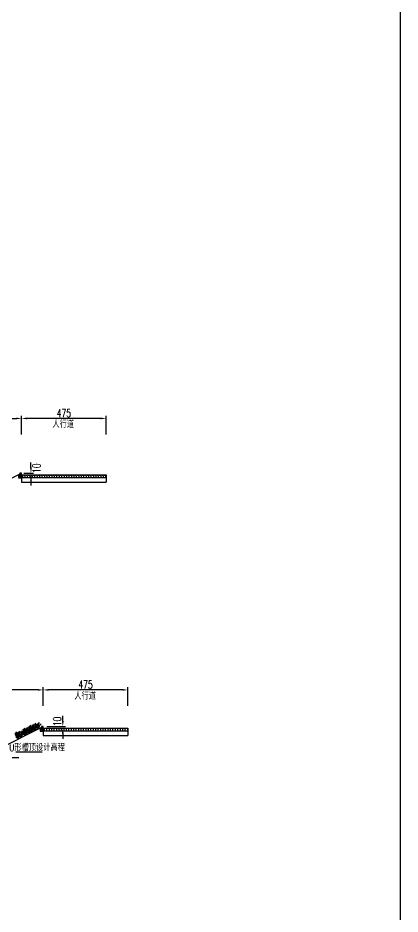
# Model space of a CAD drawing. Header units: millimetres. Extents: x -5615 to 11854, y -4751 to 15404.
# Drawn here: x 3176 to 5322, y 5327 to 10366 of the extents above; entities that cross this region are included whole.
import ezdxf
from ezdxf.enums import TextEntityAlignment as Align

# ---------------------------------------------------------------- set-up
doc = ezdxf.new("R2010")
doc.units = ezdxf.units.MM
doc.header["$LTSCALE"] = 0.25
doc.header["$MEASUREMENT"] = 0
for name, color, linetype in [('1', 3, 'Continuous'), ('3', 3, 'Continuous'), ('填充', 8, 'Continuous'), ('文字', 7, 'Continuous'), ('标注', 7, 'Continuous'), ('路面结构', 2, 'Continuous'), ('轮廓线', 1, 'Continuous')]:
    doc.layers.add(name, color=color, linetype=linetype)
doc.styles.get("Standard").update_dxf_attribs({"font": 'simplex1.shx', "width": 0.7, "bigfont": 'hztxt.shx'})
doc.dimstyles.new('150', dxfattribs={"dimscale": 15, "dimtxt": 3, "dimasz": 2, "dimexe": 1, "dimexo": 1, "dimgap": 0.5, "dimtad": 1, "dimdec": 1, "dimdsep": 46, "dimtxsty": 'Standard', "dimcen": 0.5, "dimadec": 0, "dimazin": 0, "dimtfac": 1, "dimtdec": 1, "dimtofl": 0, "dimtmove": 2, "dimatfit": 3, "dimfxl": 0, "dimtolj": 1, "dimtzin": 0, "dimarcsym": 0})

# ---------------------------------------------------------------- blocks, each defined once
blk = doc.blocks.new('*D90')
at = {"layer": '标注', "color": 0, "lineweight": -2}
for p, q in [((2857.9, 6497.3), (2857.9, 6602.3)), ((3317.9, 6497.3), (3317.9, 6602.3)), ((3287.9, 6587.3), (2887.9, 6587.3))]:
    blk.add_line(p, q, dxfattribs=at)
at = {"layer": '标注', "color": 0}
for points in [[(2887.9, 6592.3), (2887.9, 6582.3), (2857.9, 6587.3)], [(3287.9, 6592.3), (3287.9, 6582.3), (3317.9, 6587.3)]]:
    blk.add_solid(points, dxfattribs=at)
at = {"layer": '标注', "color": 0, "insert": (3087.9, 6617.3), "char_height": 45, "attachment_point": 5}
blk.add_mtext('\\A1;B', dxfattribs=at)
blk = doc.blocks.new('*D108')
at = {"layer": '标注', "color": 0, "lineweight": -2}
for p, q in [((3195.9, 8023.9), (3195.9, 8128.9)), ((3640.9, 8113.9), (3225.9, 8113.9)), ((3670.9, 8023.9), (3670.9, 8128.9))]:
    blk.add_line(p, q, dxfattribs=at)
at = {"layer": '标注', "color": 0}
for points in [[(3225.9, 8118.9), (3225.9, 8108.9), (3195.9, 8113.9)], [(3640.9, 8118.9), (3640.9, 8108.9), (3670.9, 8113.9)]]:
    blk.add_solid(points, dxfattribs=at)
at = {"layer": '标注', "color": 0, "insert": (3433.4, 8143.9), "char_height": 45, "attachment_point": 5}
blk.add_mtext('\\A1;475', dxfattribs=at)
blk = doc.blocks.new('*D110')
at = {"layer": '标注', "color": 0, "lineweight": -2}
for p, q in [((2757.9, 8023.9), (2757.9, 8128.9)), ((2787.9, 8113.9), (3165.9, 8113.9)), ((3195.9, 8023.9), (3195.9, 8128.9))]:
    blk.add_line(p, q, dxfattribs=at)
at = {"layer": '标注', "color": 0}
for points in [[(2787.9, 8118.9), (2787.9, 8108.9), (2757.9, 8113.9)], [(3165.9, 8118.9), (3165.9, 8108.9), (3195.9, 8113.9)]]:
    blk.add_solid(points, dxfattribs=at)
at = {"layer": '标注', "color": 0, "insert": (2976.9, 8143.9), "char_height": 45, "attachment_point": 5}
blk.add_mtext('\\A1;B', dxfattribs=at)
blk = doc.blocks.new('*D226')
at = {"layer": '标注', "color": 0, "lineweight": -2}
for p, q in [((3249, 7836), (3249, 7866)), ((3208.9, 7806), (3264, 7806)), ((3210.9, 7796), (3264, 7796)), ((3249, 7766), (3249, 7736))]:
    blk.add_line(p, q, dxfattribs=at)
at = {"layer": '标注', "color": 0}
for points in [[(3244, 7836), (3254, 7836), (3249, 7806)], [(3244, 7766), (3254, 7766), (3249, 7796)]]:
    blk.add_solid(points, dxfattribs=at)
at = {"layer": '标注', "color": 0, "insert": (3280.6, 7833.8), "char_height": 45, "attachment_point": 5, "rotation": 90}
blk.add_mtext('\\A1;10', dxfattribs=at)
blk = doc.blocks.new('*D229')
at = {"layer": '标注', "color": 0, "lineweight": -2}
for p, q in [((3317.9, 6497.3), (3317.9, 6602.3)), ((3792.9, 6497.3), (3792.9, 6602.3)), ((3762.9, 6587.3), (3347.9, 6587.3))]:
    blk.add_line(p, q, dxfattribs=at)
at = {"layer": '标注', "color": 0}
for points in [[(3347.9, 6592.3), (3347.9, 6582.3), (3317.9, 6587.3)], [(3762.9, 6592.3), (3762.9, 6582.3), (3792.9, 6587.3)]]:
    blk.add_solid(points, dxfattribs=at)
at = {"layer": '标注', "color": 0, "insert": (3555.4, 6617.3), "char_height": 45, "attachment_point": 5}
blk.add_mtext('\\A1;475', dxfattribs=at)
blk = doc.blocks.new('*D234')
at = {"layer": '标注', "color": 0, "lineweight": -2}
for p, q in [((3427.7, 6411.8), (3427.7, 6441.8)), ((3337.7, 6381.8), (3442.7, 6381.8)), ((3337.7, 6371.8), (3442.7, 6371.8)), ((3427.7, 6341.8), (3427.7, 6311.8))]:
    blk.add_line(p, q, dxfattribs=at)
at = {"layer": '标注', "color": 0}
for points in [[(3422.7, 6411.8), (3432.7, 6411.8), (3427.7, 6381.8)], [(3422.7, 6341.8), (3432.7, 6341.8), (3427.7, 6371.8)]]:
    blk.add_solid(points, dxfattribs=at)
at = {"layer": '标注', "color": 0, "insert": (3396.3, 6410.1), "char_height": 45, "attachment_point": 5, "rotation": 90}
blk.add_mtext('\\A1;10', dxfattribs=at)

msp = doc.modelspace()

# ---------------------------------------------------------------- hatches: boundary and pattern name
at = {"layer": '填充'}
h = msp.add_hatch(dxfattribs=at)
h.set_pattern_fill('ANGLE', color=256, scale=50, style=0)
h.set_pattern_definition([(180, (2913.737, 3146.175), (0, 13.75), [10, -3.75]), (90, (2913.737, 3146.175), (13.75, 8e-16), [10, -3.75])])
h.paths.add_polyline_path([(3195.87, 7796.02), (3195.87, 7781.02), (3670.87, 7781.02), (3670.87, 7796.02)])
h = msp.add_hatch(dxfattribs=at)
h.set_pattern_fill('ANGLE', color=256, scale=50, style=0)
h.set_pattern_definition([(180, (3035.737, 1721.967), (0, 13.75), [10, -3.75]), (90, (3035.737, 1721.967), (13.75, 8e-16), [10, -3.75])])
h.paths.add_polyline_path([(3317.87, 6371.81), (3317.87, 6356.81), (3792.87, 6356.81), (3792.87, 6371.81)])

# ---------------------------------------------------------------- linework, layer by layer
for p, q in [((3195.87, 7781.02), (3670.87, 7781.02)), ((3195.87, 7756.02), (3670.87, 7756.02)), ((3317.87, 6356.81), (3792.87, 6356.81)), ((3317.87, 6331.81), (3792.87, 6331.81)), ((3044.12, 6206.81), (3180.01, 6206.81)), ((3163.7, 6238.63), (3311.86, 6238.63))]:
    msp.add_line(p, q)
msp.add_lwpolyline([(-3642.81, 15404.42), (5321.54, 15404.42), (5321.54, -4750.7), (-3642.81, -4750.7)], close=True)
at = {"layer": '1', "color": 1, "linetype": 'Continuous'}
for points in [[(3178.87, 7793.02), (3178.87, 7779.02), (3195.87, 7779.02)], [(3300.87, 6368.81), (3300.87, 6354.81), (3317.87, 6354.81)]]:
    msp.add_lwpolyline(points, dxfattribs=at)
for points in [[(3195.87, 7804.02, 0.4142136), (3193.87, 7806.02), (3185.87, 7806.02), (3185.87, 7786.02), (3195.87, 7786.02)], [(3317.87, 6379.81, 0.4142136), (3315.87, 6381.81), (3307.87, 6381.81), (3307.87, 6361.81), (3317.87, 6361.81)]]:
    msp.add_lwpolyline(points, format="xyb", close=True, dxfattribs=at)
at = {"layer": '3', "color": 9}
for points in [[(3305.26, 6396.74, 0.0394978), (3297.32, 6386.44, 0.232087), (3292.95, 6368.42, -0.1911867), (3295.55, 6404.8, 0.2267195), (3286.21, 6378.86, 0.091203), (3272.33, 6399.53, 0.1239074), (3290.58, 6366.35, 0.0624947), (3277.38, 6379.79)], [(3187.96, 6327.16, 0.013375), (3208.17, 6356.85, 0.001492), (3184.13, 6333.94, 0.302407), (3182.1, 6324.82, -0.1063996), (3187.79, 6355.02, 0.2267195), (3178.45, 6329.08, 0.091203), (3164.57, 6349.74, 0.074282), (3175.56, 6325.07)], [(3209.16, 6348.7, 0.0394978), (3201.22, 6338.39, 0.232087), (3196.85, 6320.37, -0.1911867), (3199.45, 6356.75, 0.2267195), (3190.11, 6330.81, 0.091203), (3176.23, 6351.48, 0.1239074), (3194.48, 6318.3, 0.0624947), (3181.28, 6331.74)], [(3187.26, 6338.68, -0.0394978), (3200.27, 6338.85, -0.232087), (3217.31, 6331.53, 0.1911867), (3186.64, 6351.28, -0.2267195), (3213, 6343.19, -0.091203), (3204.8, 6366.69, -0.1239074), (3220.38, 6332.19, -0.0624947), (3217.55, 6350.81)], [(3237.2, 6362.71, 0.0394978), (3229.26, 6352.41, 0.232087), (3224.89, 6334.39, -0.1911867), (3227.49, 6370.77, 0.2267195), (3218.15, 6344.83, 0.091203), (3204.27, 6365.5, 0.1239074), (3222.52, 6332.32, 0.0624947), (3209.32, 6345.76)], [(3233.14, 6349.75, 0.013375), (3253.35, 6379.44, 0.001492), (3229.31, 6356.53, 0.302407), (3227.28, 6347.41, -0.1063996), (3232.97, 6377.61, 0.2267195), (3223.63, 6351.67, 0.091203), (3209.75, 6372.33, 0.074282), (3220.74, 6347.66)], [(3221.04, 6355.57, -0.0394978), (3234.04, 6355.73, -0.232087), (3251.08, 6348.42, 0.1911867), (3220.42, 6368.17, -0.2267195), (3246.77, 6360.07, -0.091203), (3238.57, 6383.58, -0.1239074), (3254.16, 6349.07, -0.0624947), (3251.32, 6367.7)], [(3254.34, 6371.29, 0.0394978), (3246.41, 6360.98, 0.232087), (3242.03, 6342.96, -0.1911867), (3244.63, 6379.34, 0.2267195), (3235.29, 6353.4, 0.091203), (3221.41, 6374.07, 0.1239074), (3239.66, 6340.89, 0.0624947), (3226.47, 6354.33)], [(3270.97, 6379.6, 0.0394978), (3263.03, 6369.3, 0.232087), (3258.66, 6351.28, -0.1911867), (3261.26, 6387.66, 0.2267195), (3251.92, 6361.71, 0.091203), (3238.04, 6382.38, 0.1239074), (3256.29, 6349.21, 0.0624947), (3243.09, 6362.65)], [(3266.92, 6366.63, 0.013375), (3287.12, 6396.33, 0.001492), (3263.08, 6373.42, 0.302407), (3261.05, 6364.3, -0.1063996), (3266.74, 6394.5, 0.2267195), (3257.4, 6368.55, 0.091203), (3243.52, 6389.22, 0.074282), (3254.52, 6364.55)], [(3288.11, 6388.17, 0.0394978), (3280.18, 6377.87, 0.232087), (3275.81, 6359.85, -0.1911867), (3278.4, 6396.23, 0.2267195), (3269.07, 6370.28, 0.091203), (3255.18, 6390.95, 0.1239074), (3273.44, 6357.78, 0.0624947), (3260.24, 6371.22)], [(3192.02, 6340.12, 0.0394978), (3184.08, 6329.82, 0.232087), (3179.71, 6311.8, -0.1911867), (3182.31, 6348.18, 0.2267195), (3172.97, 6322.24, 0.091203), (3159.09, 6342.9, 0.1239074), (3177.34, 6309.73, 0.0624947), (3164.14, 6323.17)]]:
    msp.add_lwpolyline(points, format="xyb", dxfattribs=at)
at = {"layer": '路面结构', "color": 1}
for points in [[(3178.87, 7793.02), (3185.87, 7793.02)], [(3300.87, 6368.81), (3307.87, 6368.81)]]:
    msp.add_lwpolyline(points, dxfattribs=at)
at = {"layer": '轮廓线'}
for p, q in [((2845.87, 7631.02), (3195.87, 7806.02)), ((3195.87, 7796.02), (3195.87, 7756.02)), ((3195.87, 7796.02), (3670.87, 7796.02)), ((3670.87, 7796.02), (3670.87, 7756.02)), ((2967.87, 6206.81), (3317.87, 6381.81)), ((3317.87, 6371.81), (3317.87, 6331.81)), ((3317.87, 6371.81), (3792.87, 6371.81)), ((3792.87, 6371.81), (3792.87, 6331.81))]:
    msp.add_line(p, q, dxfattribs=at)

# ---------------------------------------------------------------- texts
at = {"layer": '文字', "width": 0.8}
for s, p in [('人行道', (3429.89, 8080.26)), ('人行道', (3553.04, 6551.88)), ('U形槽顶设计高程', (3283.41, 6262.26))]:
    msp.add_text(s, height=37.5, dxfattribs=at).set_placement(p, align=Align.MIDDLE_CENTER)

# ---------------------------------------------------------------- dimensions: what is measured, and where the dimension line sits
at = {"layer": '标注'}
dim = msp.add_linear_dim(base=(3195.87, 8113.93), p1=(2757.87, 7636.02), p2=(3195.87, 7806.02), text='B', dimstyle='150', dxfattribs=at)
dim.commit()
dim.dimension.update_dxf_attribs({"geometry": '*D110', "text_midpoint": (2976.87, 8143.93)})
for base, p1, p2, picture, middle in [((3195.87, 8113.93), (3670.87, 7796.02), (3195.87, 7806.02), '*D108', (3433.37, 8143.93)), ((3317.87, 6587.29), (3792.87, 6371.81), (3317.87, 6381.81), '*D229', (3555.37, 6617.29))]:
    dim = msp.add_linear_dim(base=base, p1=p1, p2=p2, dimstyle='150', dxfattribs=at)
    dim.commit()
    dim.dimension.update_dxf_attribs({"geometry": picture, "text_midpoint": middle})
for base, p1, p2, picture, middle in [((3248.99, 7806.02), (3195.87, 7796.02), (3193.87, 7806.02), '*D226', (3280.6, 7833.84)), ((3427.7, 6381.81), (3317.87, 6371.81), (3317.87, 6381.81), '*D234', (3396.27, 6410.12))]:
    dim = msp.add_linear_dim(base=base, p1=p1, p2=p2, angle=90, dimstyle='150', dxfattribs=at)
    dim.commit()
    dim.dimension.update_dxf_attribs({"geometry": picture, "text_midpoint": middle, "dimtype": 160})
dim = msp.add_linear_dim(base=(2857.87, 6587.29), p1=(3317.87, 6381.81), p2=(2857.87, 6231.81), angle=180, text='B', dimstyle='150', dxfattribs=at)
dim.commit()
dim.dimension.update_dxf_attribs({"geometry": '*D90', "text_midpoint": (3087.87, 6617.29)})

doc.saveas('drawing.dxf')
